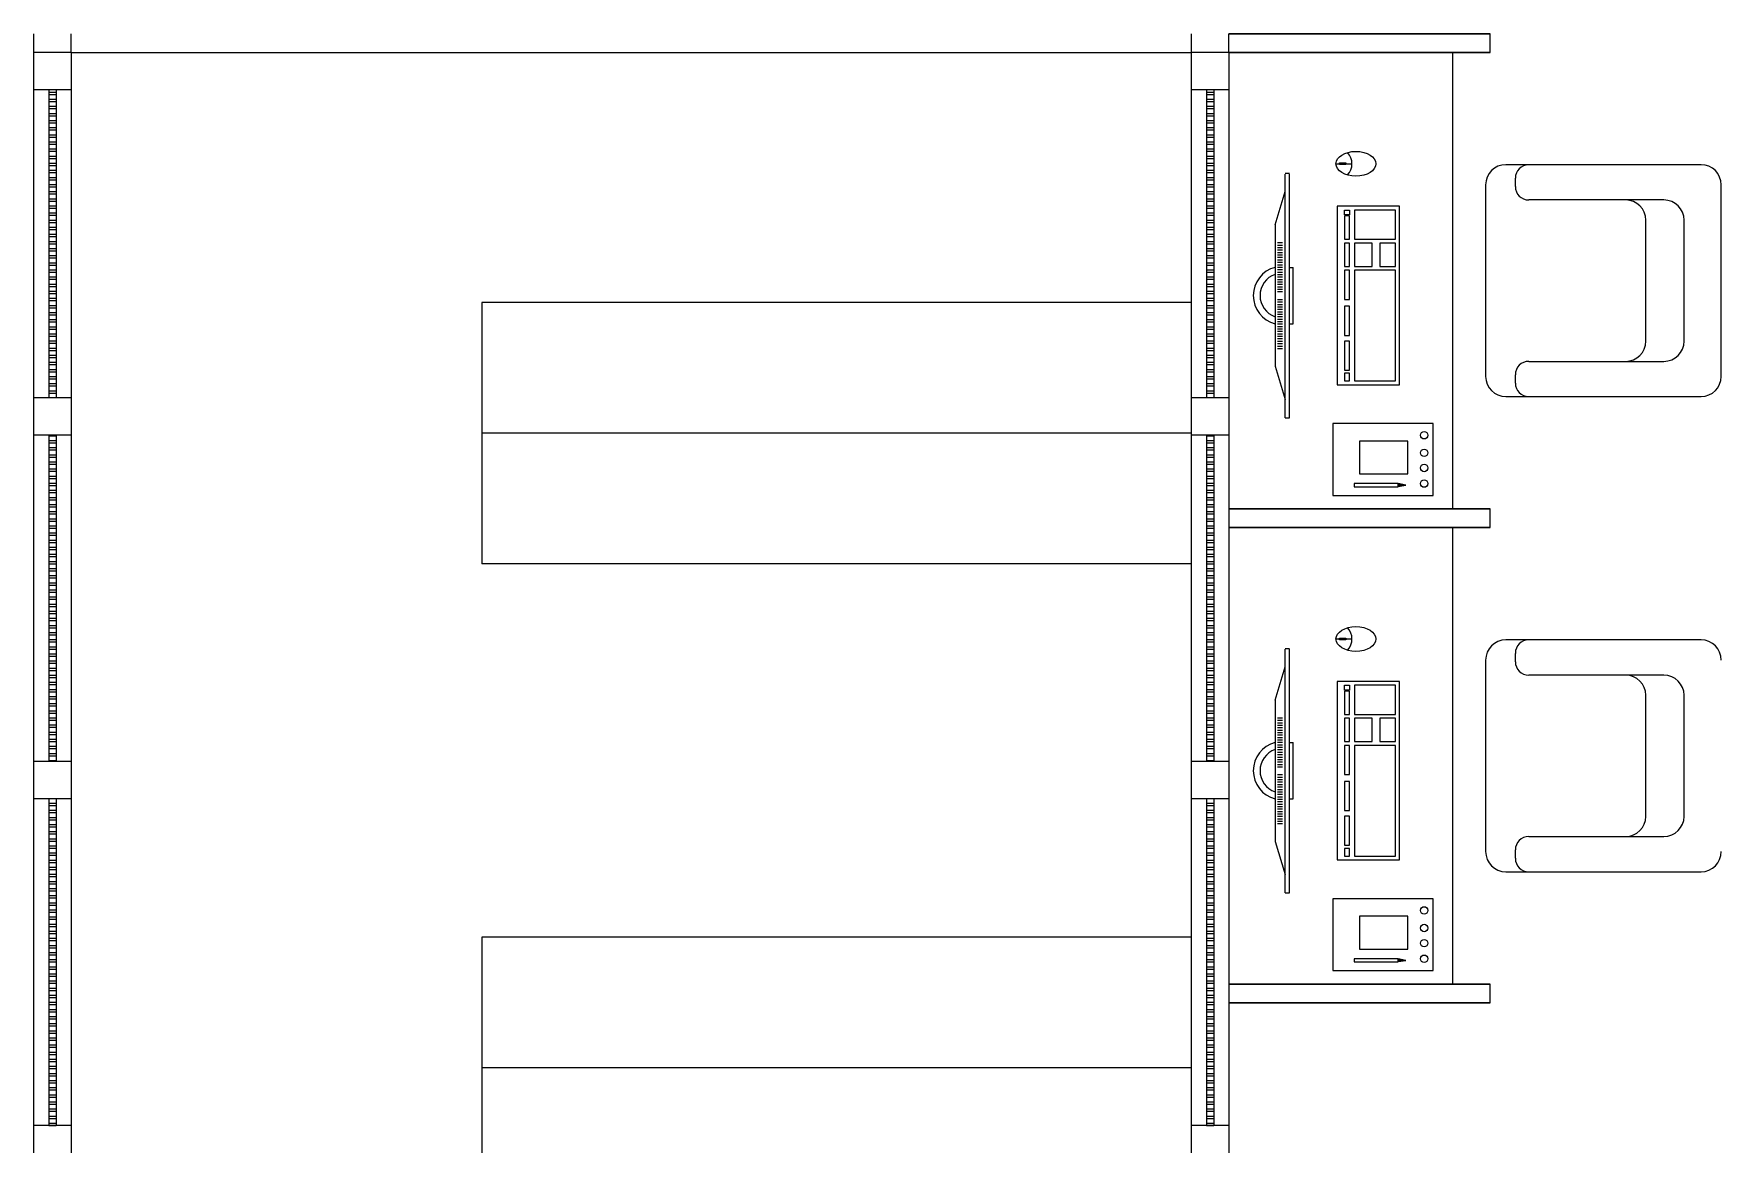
# Model space of a CAD drawing. Header units: millimetres. Extents: x 3409 to 3822, y 896 to 1108.
# Drawn here: x 3702.719 to 3707.237, y 1084.119 to 1087.094 of the extents above; entities that cross this region are included whole.
import ezdxf

# ---------------------------------------------------------------- set-up
doc = ezdxf.new("R2010")
doc.units = ezdxf.units.MM
doc.layers.add('a-epipla', color=8, linetype='Continuous')

msp = doc.modelspace()

# ---------------------------------------------------------------- linework, layer by layer
at = {"layer": 'a-epipla'}
for p, q in [((3702.7188, 1087.0441), (3702.7188, 1087.0941)), ((3702.8188, 1087.0441), (3702.8188, 1087.0941)), ((3705.8188, 1087.0441), (3705.8188, 1087.0941)), ((3705.9188, 1087.0941), (3706.6188, 1087.0941)), ((3705.9188, 1087.0941), (3706.6188, 1087.0941)), ((3706.6188, 1087.0941), (3705.9188, 1087.0941)), ((3705.9188, 1087.0441), (3705.9188, 1087.0941)), ((3706.6188, 1087.0441), (3706.6188, 1087.0941)), ((3706.6188, 1087.0441), (3706.6188, 1087.0941)), ((3706.6188, 1087.0441), (3706.6188, 1087.0941)), ((3702.8188, 1087.0441), (3702.7188, 1087.0441)), ((3702.7188, 1086.9441), (3702.7188, 1087.0441)), ((3702.8188, 1087.0441), (3702.8188, 1086.9441)), ((3705.9188, 1087.0441), (3705.8188, 1087.0441)), ((3705.8188, 1086.9441), (3705.8188, 1087.0441)), ((3705.9188, 1087.0441), (3706.6188, 1087.0441)), ((3705.9188, 1087.0441), (3706.6188, 1087.0441)), ((3706.6188, 1087.0441), (3705.9188, 1087.0441)), ((3705.9188, 1087.0441), (3705.9188, 1086.9441)), ((3706.5188, 1085.8211), (3706.5188, 1087.0441)), ((3702.7188, 1086.1191), (3702.7188, 1086.9441)), ((3702.8188, 1086.9441), (3702.7188, 1086.9441)), ((3702.7588, 1086.9441), (3702.7588, 1086.1191)), ((3702.7788, 1086.9441), (3702.7788, 1086.1191)), ((3702.8188, 1086.9441), (3702.8188, 1086.1191)), ((3705.8188, 1086.1191), (3705.8188, 1086.9441)), ((3705.9188, 1086.9441), (3705.8188, 1086.9441)), ((3705.8588, 1086.9441), (3705.8588, 1086.1191)), ((3705.8788, 1086.9441), (3705.8788, 1086.1191)), ((3705.9188, 1086.9441), (3705.9188, 1086.1191)), ((3706.2056, 1086.7457), (3706.2154, 1086.7457)), ((3706.2317, 1086.7457), (3706.2484, 1086.7457)), ((3706.7219, 1086.7431), (3706.6603, 1086.7431)), ((3707.1832, 1086.7431), (3706.7219, 1086.7431)), ((3706.0697, 1086.7203), (3706.0814, 1086.7203)), ((3706.0697, 1086.0651), (3706.0697, 1086.7183)), ((3706.0814, 1086.0651), (3706.0814, 1086.7183)), ((3706.6859, 1086.6848), (3706.6859, 1086.7071)), ((3706.0427, 1086.5822), (3706.0697, 1086.6711)), ((3706.6063, 1086.6891), (3706.6063, 1086.1761)), ((3707.0837, 1086.6488), (3706.7219, 1086.6488)), ((3707.2372, 1086.1761), (3707.2372, 1086.6891)), ((3706.0427, 1086.5822), (3706.0427, 1086.2033)), ((3707.0354, 1086.2704), (3707.0354, 1086.5948)), ((3707.1377, 1086.2704), (3707.1377, 1086.5948)), ((3706.0493, 1086.5345), (3706.0626, 1086.5345)), ((3706.0493, 1086.5279), (3706.0626, 1086.5279)), ((3706.0493, 1086.5214), (3706.0626, 1086.5214)), ((3706.0493, 1086.5148), (3706.0626, 1086.5148)), ((3706.0493, 1086.5082), (3706.0626, 1086.5082)), ((3706.0493, 1086.5017), (3706.0626, 1086.5017)), ((3706.0493, 1086.4951), (3706.0626, 1086.4951)), ((3706.0493, 1086.4885), (3706.0626, 1086.4885)), ((3706.0493, 1086.482), (3706.0626, 1086.482)), ((3706.0493, 1086.4754), (3706.0626, 1086.4754)), ((3706.0493, 1086.4688), (3706.0626, 1086.4688)), ((3706.0814, 1086.4682), (3706.0912, 1086.4682)), ((3706.0912, 1086.3173), (3706.0912, 1086.4682)), ((3706.0493, 1086.4623), (3706.0626, 1086.4623)), ((3706.0493, 1086.4557), (3706.0626, 1086.4557)), ((3706.0493, 1086.4491), (3706.0626, 1086.4491)), ((3706.0493, 1086.4426), (3706.0626, 1086.4426)), ((3706.0493, 1086.436), (3706.0626, 1086.436)), ((3706.0493, 1086.4295), (3706.0626, 1086.4295)), ((3706.0493, 1086.4229), (3706.0626, 1086.4229)), ((3706.0493, 1086.4163), (3706.0626, 1086.4163)), ((3706.0493, 1086.4098), (3706.0626, 1086.4098)), ((3706.0493, 1086.4032), (3706.0626, 1086.4032)), ((3706.0493, 1086.3823), (3706.0626, 1086.3823)), ((3706.0493, 1086.3757), (3706.0626, 1086.3757)), ((3703.9188, 1086.3741), (3703.9188, 1085.6741)), ((3706.0493, 1086.3691), (3706.0626, 1086.3691)), ((3706.0493, 1086.3626), (3706.0626, 1086.3626)), ((3706.0493, 1086.356), (3706.0626, 1086.356)), ((3706.0493, 1086.3494), (3706.0626, 1086.3494)), ((3706.0493, 1086.3429), (3706.0626, 1086.3429)), ((3706.0493, 1086.3363), (3706.0626, 1086.3363)), ((3706.0493, 1086.3298), (3706.0626, 1086.3298)), ((3706.0493, 1086.3232), (3706.0626, 1086.3232)), ((3706.0493, 1086.3166), (3706.0626, 1086.3166)), ((3706.0493, 1086.3101), (3706.0626, 1086.3101)), ((3706.0493, 1086.3035), (3706.0626, 1086.3035)), ((3706.0493, 1086.2969), (3706.0626, 1086.2969)), ((3706.0493, 1086.2904), (3706.0626, 1086.2904)), ((3706.0814, 1086.3173), (3706.0912, 1086.3173)), ((3706.0493, 1086.2838), (3706.0626, 1086.2838)), ((3706.0493, 1086.2772), (3706.0626, 1086.2772)), ((3706.0493, 1086.2707), (3706.0626, 1086.2707)), ((3706.0493, 1086.2641), (3706.0626, 1086.2641)), ((3706.0493, 1086.2575), (3706.0626, 1086.2575)), ((3706.0493, 1086.251), (3706.0626, 1086.251)), ((3706.0427, 1086.2033), (3706.0697, 1086.1144)), ((3706.7219, 1086.2164), (3707.0837, 1086.2164)), ((3706.6859, 1086.1581), (3706.6859, 1086.1804)), ((3702.8188, 1086.1191), (3702.7188, 1086.1191)), ((3702.7188, 1086.0191), (3702.7188, 1086.1191)), ((3702.8188, 1086.1191), (3702.8188, 1086.0191)), ((3705.9188, 1086.1191), (3705.8188, 1086.1191)), ((3705.8188, 1086.0191), (3705.8188, 1086.1191)), ((3705.9188, 1086.1191), (3705.9188, 1086.0191)), ((3706.6603, 1086.1221), (3707.1832, 1086.1221)), ((3706.0697, 1086.0651), (3706.0814, 1086.0651)), ((3702.7188, 1085.1441), (3702.7188, 1086.0191)), ((3702.8188, 1086.0191), (3702.7188, 1086.0191)), ((3702.7588, 1086.0191), (3702.7588, 1085.1441)), ((3702.7788, 1086.0191), (3702.7788, 1085.1441)), ((3702.8188, 1086.0191), (3702.8188, 1085.1441)), ((3705.8188, 1085.1441), (3705.8188, 1086.0191)), ((3705.9188, 1086.0191), (3705.8188, 1086.0191)), ((3705.8588, 1086.0191), (3705.8588, 1085.1441)), ((3705.8788, 1086.0191), (3705.8788, 1085.1441)), ((3705.9188, 1086.0191), (3705.9188, 1085.1441)), ((3706.4658, 1086.0498), (3706.1973, 1086.0498)), ((3706.1973, 1086.0498), (3706.1973, 1085.8574)), ((3706.4658, 1085.8574), (3706.4658, 1086.0498)), ((3706.269, 1086.0026), (3706.269, 1085.9147)), ((3706.3981, 1086.0026), (3706.269, 1086.0026)), ((3706.3981, 1085.9147), (3706.3981, 1086.0026)), ((3706.3725, 1085.889), (3706.2539, 1085.889)), ((3706.2539, 1085.889), (3706.2539, 1085.8805)), ((3706.2539, 1085.8805), (3706.3725, 1085.8805)), ((3706.269, 1085.9147), (3706.3981, 1085.9147)), ((3706.3925, 1085.8847), (3706.3725, 1085.889)), ((3706.3725, 1085.8869), (3706.3725, 1085.889)), ((3706.3725, 1085.8879), (3706.3925, 1085.8847)), ((3706.3725, 1085.8869), (3706.3925, 1085.8847)), ((3706.3725, 1085.8847), (3706.3725, 1085.8869)), ((3706.3725, 1085.8858), (3706.3925, 1085.8847)), ((3706.3725, 1085.8847), (3706.3925, 1085.8847)), ((3706.3925, 1085.8847), (3706.3725, 1085.8805)), ((3706.3925, 1085.8847), (3706.3725, 1085.8826)), ((3706.3725, 1085.8826), (3706.3725, 1085.8847)), ((3706.3725, 1085.8816), (3706.3925, 1085.8847)), ((3706.3725, 1085.8837), (3706.3925, 1085.8847)), ((3706.3725, 1085.8805), (3706.3725, 1085.8826)), ((3706.1973, 1085.8574), (3706.4658, 1085.8574)), ((3705.9188, 1085.8211), (3706.6188, 1085.8211)), ((3705.9188, 1085.8211), (3706.6188, 1085.8211)), ((3706.6188, 1085.8211), (3705.9188, 1085.8211)), ((3706.6188, 1085.7711), (3706.6188, 1085.8211)), ((3706.6188, 1085.7711), (3706.6188, 1085.8211)), ((3706.6188, 1085.7711), (3706.6188, 1085.8211)), ((3705.9188, 1085.7711), (3706.6188, 1085.7711)), ((3705.9188, 1085.7711), (3706.6188, 1085.7711)), ((3706.6188, 1085.7711), (3705.9188, 1085.7711)), ((3706.5188, 1084.5482), (3706.5188, 1085.7711)), ((3706.2056, 1085.4727), (3706.2154, 1085.4727)), ((3706.2317, 1085.4727), (3706.2484, 1085.4727)), ((3706.0697, 1085.4474), (3706.0814, 1085.4474)), ((3706.0697, 1084.7922), (3706.0697, 1085.4454)), ((3706.0814, 1084.7922), (3706.0814, 1085.4454)), ((3706.7219, 1085.4702), (3706.6603, 1085.4702)), ((3706.6859, 1085.4118), (3706.6859, 1085.4342)), ((3707.1832, 1085.4702), (3706.7219, 1085.4702)), ((3706.0427, 1085.3092), (3706.0697, 1085.3981)), ((3706.6063, 1085.4162), (3706.6063, 1084.9031)), ((3707.0837, 1085.3758), (3706.7219, 1085.3758)), ((3706.0427, 1085.3092), (3706.0427, 1084.9303)), ((3707.0354, 1084.9975), (3707.0354, 1085.3218)), ((3707.1377, 1084.9975), (3707.1377, 1085.3218)), ((3706.0493, 1085.2615), (3706.0626, 1085.2615)), ((3706.0493, 1085.255), (3706.0626, 1085.255)), ((3706.0493, 1085.2484), (3706.0626, 1085.2484)), ((3706.0493, 1085.2418), (3706.0626, 1085.2418)), ((3706.0493, 1085.2353), (3706.0626, 1085.2353)), ((3706.0493, 1085.2287), (3706.0626, 1085.2287)), ((3706.0493, 1085.2221), (3706.0626, 1085.2221)), ((3706.0493, 1085.2156), (3706.0626, 1085.2156)), ((3706.0493, 1085.209), (3706.0626, 1085.209)), ((3706.0493, 1085.2024), (3706.0626, 1085.2024)), ((3706.0493, 1085.1959), (3706.0626, 1085.1959)), ((3706.0493, 1085.1893), (3706.0626, 1085.1893)), ((3706.0493, 1085.1828), (3706.0626, 1085.1828)), ((3706.0493, 1085.1762), (3706.0626, 1085.1762)), ((3706.0493, 1085.1696), (3706.0626, 1085.1696)), ((3706.0493, 1085.1631), (3706.0626, 1085.1631)), ((3706.0493, 1085.1565), (3706.0626, 1085.1565)), ((3706.0814, 1085.1953), (3706.0912, 1085.1953)), ((3706.0912, 1085.0443), (3706.0912, 1085.1953)), ((3702.8188, 1085.1441), (3702.7188, 1085.1441)), ((3702.7188, 1085.0441), (3702.7188, 1085.1441)), ((3702.8188, 1085.1441), (3702.8188, 1085.0441)), ((3705.9188, 1085.1441), (3705.8188, 1085.1441)), ((3705.8188, 1085.0441), (3705.8188, 1085.1441)), ((3705.9188, 1085.1441), (3705.9188, 1085.0441)), ((3706.0493, 1085.1499), (3706.0626, 1085.1499)), ((3706.0493, 1085.1434), (3706.0626, 1085.1434)), ((3706.0493, 1085.1368), (3706.0626, 1085.1368)), ((3706.0493, 1085.1302), (3706.0626, 1085.1302)), ((3706.0493, 1085.1093), (3706.0626, 1085.1093)), ((3706.0493, 1085.1028), (3706.0626, 1085.1028)), ((3706.0493, 1085.0962), (3706.0626, 1085.0962)), ((3706.0493, 1085.0896), (3706.0626, 1085.0896)), ((3706.0493, 1085.0831), (3706.0626, 1085.0831)), ((3706.0493, 1085.0765), (3706.0626, 1085.0765)), ((3706.0493, 1085.0699), (3706.0626, 1085.0699)), ((3702.7188, 1084.1691), (3702.7188, 1085.0441)), ((3702.8188, 1085.0441), (3702.7188, 1085.0441)), ((3702.7588, 1085.0441), (3702.7588, 1084.1691)), ((3702.7788, 1085.0441), (3702.7788, 1084.1691)), ((3702.8188, 1085.0441), (3702.8188, 1084.1691)), ((3705.8188, 1084.1691), (3705.8188, 1085.0441)), ((3705.9188, 1085.0441), (3705.8188, 1085.0441)), ((3705.8588, 1085.0441), (3705.8588, 1084.1691)), ((3705.8788, 1085.0441), (3705.8788, 1084.1691)), ((3705.9188, 1085.0441), (3705.9188, 1084.1691)), ((3706.0493, 1085.0634), (3706.0626, 1085.0634)), ((3706.0493, 1085.0568), (3706.0626, 1085.0568)), ((3706.0493, 1085.0502), (3706.0626, 1085.0502)), ((3706.0493, 1085.0437), (3706.0626, 1085.0437)), ((3706.0493, 1085.0371), (3706.0626, 1085.0371)), ((3706.0493, 1085.0305), (3706.0626, 1085.0305)), ((3706.0493, 1085.024), (3706.0626, 1085.024)), ((3706.0814, 1085.0443), (3706.0912, 1085.0443)), ((3706.0493, 1085.0174), (3706.0626, 1085.0174)), ((3706.0493, 1085.0109), (3706.0626, 1085.0109)), ((3706.0493, 1085.0043), (3706.0626, 1085.0043)), ((3706.0493, 1084.9977), (3706.0626, 1084.9977)), ((3706.0493, 1084.9912), (3706.0626, 1084.9912)), ((3706.0493, 1084.9846), (3706.0626, 1084.9846)), ((3706.0493, 1084.978), (3706.0626, 1084.978)), ((3706.0427, 1084.9303), (3706.0697, 1084.8415)), ((3706.7219, 1084.9435), (3707.0837, 1084.9435)), ((3706.6859, 1084.8851), (3706.6859, 1084.9075)), ((3706.6603, 1084.8491), (3707.1832, 1084.8491)), ((3706.0697, 1084.7922), (3706.0814, 1084.7922)), ((3706.4658, 1084.7769), (3706.1973, 1084.7769)), ((3706.1973, 1084.7769), (3706.1973, 1084.5844)), ((3706.4658, 1084.5844), (3706.4658, 1084.7769)), ((3706.269, 1084.7297), (3706.269, 1084.6418)), ((3706.3981, 1084.7297), (3706.269, 1084.7297)), ((3706.3981, 1084.6418), (3706.3981, 1084.7297)), ((3703.9188, 1084.6741), (3703.9188, 1083.9741)), ((3706.3725, 1084.616), (3706.2539, 1084.616)), ((3706.2539, 1084.616), (3706.2539, 1084.6076)), ((3706.269, 1084.6418), (3706.3981, 1084.6418)), ((3706.3925, 1084.6118), (3706.3725, 1084.616)), ((3706.3725, 1084.6139), (3706.3725, 1084.616)), ((3706.3725, 1084.615), (3706.3925, 1084.6118)), ((3706.3725, 1084.6139), (3706.3925, 1084.6118)), ((3706.3725, 1084.6118), (3706.3725, 1084.6139)), ((3706.3725, 1084.6128), (3706.3925, 1084.6118)), ((3706.1973, 1084.5844), (3706.4658, 1084.5844)), ((3706.2539, 1084.6076), (3706.3725, 1084.6076)), ((3706.3725, 1084.6118), (3706.3925, 1084.6118)), ((3706.3925, 1084.6118), (3706.3725, 1084.6076)), ((3706.3925, 1084.6118), (3706.3725, 1084.6097)), ((3706.3725, 1084.6097), (3706.3725, 1084.6118)), ((3706.3725, 1084.6086), (3706.3925, 1084.6118)), ((3706.3725, 1084.6107), (3706.3925, 1084.6118)), ((3706.3725, 1084.6076), (3706.3725, 1084.6097)), ((3705.9188, 1084.5482), (3706.6188, 1084.5482)), ((3705.9188, 1084.5482), (3706.6188, 1084.5482)), ((3706.6188, 1084.5482), (3705.9188, 1084.5482)), ((3706.6188, 1084.4982), (3706.6188, 1084.5482)), ((3706.6188, 1084.4982), (3706.6188, 1084.5482)), ((3706.6188, 1084.4982), (3706.6188, 1084.5482)), ((3705.9188, 1084.4982), (3706.6188, 1084.4982)), ((3705.9188, 1084.4982), (3706.6188, 1084.4982)), ((3706.6188, 1084.4982), (3705.9188, 1084.4982)), ((3702.8188, 1084.1691), (3702.7188, 1084.1691)), ((3702.7188, 1084.0691), (3702.7188, 1084.1691)), ((3702.8188, 1084.1691), (3702.8188, 1084.0691)), ((3705.9188, 1084.1691), (3705.8188, 1084.1691)), ((3705.8188, 1084.0691), (3705.8188, 1084.1691)), ((3705.9188, 1084.1691), (3705.9188, 1084.0691))]:
    msp.add_line(p, q, dxfattribs=at)
at = {"layer": 'a-epipla', "linetype": 'Continuous'}
for p, q in [((3702.7588, 1086.9379), (3702.7788, 1086.9379)), ((3702.7588, 1086.9315), (3702.7788, 1086.9315)), ((3702.7588, 1086.9188), (3702.7788, 1086.9188)), ((3705.8588, 1086.9379), (3705.8788, 1086.9379)), ((3705.8588, 1086.9315), (3705.8788, 1086.9315)), ((3705.8588, 1086.9188), (3705.8788, 1086.9188)), ((3702.7588, 1086.9125), (3702.7788, 1086.9125)), ((3702.7588, 1086.8998), (3702.7788, 1086.8998)), ((3702.7588, 1086.8934), (3702.7788, 1086.8934)), ((3702.7588, 1086.8807), (3702.7788, 1086.8807)), ((3702.7588, 1086.8744), (3702.7788, 1086.8744)), ((3705.8588, 1086.9125), (3705.8788, 1086.9125)), ((3705.8588, 1086.8998), (3705.8788, 1086.8998)), ((3705.8588, 1086.8934), (3705.8788, 1086.8934)), ((3705.8588, 1086.8807), (3705.8788, 1086.8807)), ((3705.8588, 1086.8744), (3705.8788, 1086.8744)), ((3702.7588, 1086.8617), (3702.7788, 1086.8617)), ((3702.7588, 1086.8553), (3702.7788, 1086.8553)), ((3702.7588, 1086.8426), (3702.7788, 1086.8426)), ((3702.7588, 1086.8363), (3702.7788, 1086.8363)), ((3705.8588, 1086.8617), (3705.8788, 1086.8617)), ((3705.8588, 1086.8553), (3705.8788, 1086.8553)), ((3705.8588, 1086.8426), (3705.8788, 1086.8426)), ((3705.8588, 1086.8363), (3705.8788, 1086.8363)), ((3702.7588, 1086.8236), (3702.7788, 1086.8236)), ((3702.7588, 1086.8172), (3702.7788, 1086.8172)), ((3702.7588, 1086.8045), (3702.7788, 1086.8045)), ((3702.7588, 1086.7982), (3702.7788, 1086.7982)), ((3702.7588, 1086.7855), (3702.7788, 1086.7855)), ((3705.8588, 1086.8236), (3705.8788, 1086.8236)), ((3705.8588, 1086.8172), (3705.8788, 1086.8172)), ((3705.8588, 1086.8045), (3705.8788, 1086.8045)), ((3705.8588, 1086.7982), (3705.8788, 1086.7982)), ((3705.8588, 1086.7855), (3705.8788, 1086.7855)), ((3702.7588, 1086.7791), (3702.7788, 1086.7791)), ((3702.7588, 1086.7664), (3702.7788, 1086.7664)), ((3702.7588, 1086.7601), (3702.7788, 1086.7601)), ((3702.7588, 1086.7474), (3702.7788, 1086.7474)), ((3702.7588, 1086.741), (3702.7788, 1086.741)), ((3705.8588, 1086.7791), (3705.8788, 1086.7791)), ((3705.8588, 1086.7664), (3705.8788, 1086.7664)), ((3705.8588, 1086.7601), (3705.8788, 1086.7601)), ((3705.8588, 1086.7474), (3705.8788, 1086.7474)), ((3705.8588, 1086.741), (3705.8788, 1086.741)), ((3702.7588, 1086.7283), (3702.7788, 1086.7283)), ((3702.7588, 1086.722), (3702.7788, 1086.722)), ((3702.7588, 1086.7093), (3702.7788, 1086.7093)), ((3702.7588, 1086.7029), (3702.7788, 1086.7029)), ((3705.8588, 1086.7283), (3705.8788, 1086.7283)), ((3705.8588, 1086.722), (3705.8788, 1086.722)), ((3705.8588, 1086.7093), (3705.8788, 1086.7093)), ((3705.8588, 1086.7029), (3705.8788, 1086.7029)), ((3702.7588, 1086.6902), (3702.7788, 1086.6902)), ((3702.7588, 1086.6839), (3702.7788, 1086.6839)), ((3702.7588, 1086.6712), (3702.7788, 1086.6712)), ((3702.7588, 1086.6648), (3702.7788, 1086.6648)), ((3702.7588, 1086.6521), (3702.7788, 1086.6521)), ((3702.7588, 1086.6458), (3702.7788, 1086.6458)), ((3705.8588, 1086.6902), (3705.8788, 1086.6902)), ((3705.8588, 1086.6839), (3705.8788, 1086.6839)), ((3705.8588, 1086.6712), (3705.8788, 1086.6712)), ((3705.8588, 1086.6648), (3705.8788, 1086.6648)), ((3705.8588, 1086.6521), (3705.8788, 1086.6521)), ((3705.8588, 1086.6458), (3705.8788, 1086.6458)), ((3702.7588, 1086.6331), (3702.7788, 1086.6331)), ((3702.7588, 1086.6267), (3702.7788, 1086.6267)), ((3702.7588, 1086.614), (3702.7788, 1086.614)), ((3702.7588, 1086.6077), (3702.7788, 1086.6077)), ((3705.8588, 1086.6331), (3705.8788, 1086.6331)), ((3705.8588, 1086.6267), (3705.8788, 1086.6267)), ((3705.8588, 1086.614), (3705.8788, 1086.614)), ((3705.8588, 1086.6077), (3705.8788, 1086.6077)), ((3702.7588, 1086.595), (3702.7788, 1086.595)), ((3702.7588, 1086.5886), (3702.7788, 1086.5886)), ((3702.7588, 1086.5759), (3702.7788, 1086.5759)), ((3702.7588, 1086.5696), (3702.7788, 1086.5696)), ((3702.7588, 1086.5569), (3702.7788, 1086.5569)), ((3705.8588, 1086.595), (3705.8788, 1086.595)), ((3705.8588, 1086.5886), (3705.8788, 1086.5886)), ((3705.8588, 1086.5759), (3705.8788, 1086.5759)), ((3705.8588, 1086.5696), (3705.8788, 1086.5696)), ((3705.8588, 1086.5569), (3705.8788, 1086.5569)), ((3702.7588, 1086.5505), (3702.7788, 1086.5505)), ((3702.7588, 1086.5378), (3702.7788, 1086.5378)), ((3702.7588, 1086.5315), (3702.7788, 1086.5315)), ((3702.7588, 1086.5188), (3702.7788, 1086.5188)), ((3702.7588, 1086.5124), (3702.7788, 1086.5124)), ((3705.8588, 1086.5505), (3705.8788, 1086.5505)), ((3705.8588, 1086.5378), (3705.8788, 1086.5378)), ((3705.8588, 1086.5315), (3705.8788, 1086.5315)), ((3705.8588, 1086.5188), (3705.8788, 1086.5188)), ((3705.8588, 1086.5124), (3705.8788, 1086.5124)), ((3702.7588, 1086.4997), (3702.7788, 1086.4997)), ((3702.7588, 1086.4934), (3702.7788, 1086.4934)), ((3702.7588, 1086.4807), (3702.7788, 1086.4807)), ((3702.7588, 1086.4743), (3702.7788, 1086.4743)), ((3705.8588, 1086.4997), (3705.8788, 1086.4997)), ((3705.8588, 1086.4934), (3705.8788, 1086.4934)), ((3705.8588, 1086.4807), (3705.8788, 1086.4807)), ((3705.8588, 1086.4743), (3705.8788, 1086.4743)), ((3702.7588, 1086.4616), (3702.7788, 1086.4616)), ((3702.7588, 1086.4553), (3702.7788, 1086.4553)), ((3702.7588, 1086.4426), (3702.7788, 1086.4426)), ((3702.7588, 1086.4362), (3702.7788, 1086.4362)), ((3702.7588, 1086.4235), (3702.7788, 1086.4235)), ((3705.8588, 1086.4616), (3705.8788, 1086.4616)), ((3705.8588, 1086.4553), (3705.8788, 1086.4553)), ((3705.8588, 1086.4426), (3705.8788, 1086.4426)), ((3705.8588, 1086.4362), (3705.8788, 1086.4362)), ((3705.8588, 1086.4235), (3705.8788, 1086.4235)), ((3702.7588, 1086.4172), (3702.7788, 1086.4172)), ((3702.7588, 1086.4045), (3702.7788, 1086.4045)), ((3702.7588, 1086.3981), (3702.7788, 1086.3981)), ((3702.7588, 1086.3854), (3702.7788, 1086.3854)), ((3702.7588, 1086.3791), (3702.7788, 1086.3791)), ((3705.8588, 1086.4172), (3705.8788, 1086.4172)), ((3705.8588, 1086.4045), (3705.8788, 1086.4045)), ((3705.8588, 1086.3981), (3705.8788, 1086.3981)), ((3705.8588, 1086.3854), (3705.8788, 1086.3854)), ((3705.8588, 1086.3791), (3705.8788, 1086.3791)), ((3702.7588, 1086.3664), (3702.7788, 1086.3664)), ((3702.7588, 1086.36), (3702.7788, 1086.36)), ((3702.7588, 1086.3473), (3702.7788, 1086.3473)), ((3702.7588, 1086.341), (3702.7788, 1086.341)), ((3705.8588, 1086.3664), (3705.8788, 1086.3664)), ((3705.8588, 1086.36), (3705.8788, 1086.36)), ((3705.8588, 1086.3473), (3705.8788, 1086.3473)), ((3705.8588, 1086.341), (3705.8788, 1086.341)), ((3702.7588, 1086.3283), (3702.7788, 1086.3283)), ((3702.7588, 1086.3219), (3702.7788, 1086.3219)), ((3702.7588, 1086.3092), (3702.7788, 1086.3092)), ((3702.7588, 1086.3029), (3702.7788, 1086.3029)), ((3702.7588, 1086.2902), (3702.7788, 1086.2902)), ((3705.8588, 1086.3283), (3705.8788, 1086.3283)), ((3705.8588, 1086.3219), (3705.8788, 1086.3219)), ((3705.8588, 1086.3092), (3705.8788, 1086.3092)), ((3705.8588, 1086.3029), (3705.8788, 1086.3029)), ((3705.8588, 1086.2902), (3705.8788, 1086.2902)), ((3702.7588, 1086.2838), (3702.7788, 1086.2838)), ((3702.7588, 1086.2711), (3702.7788, 1086.2711)), ((3702.7588, 1086.2648), (3702.7788, 1086.2648)), ((3702.7588, 1086.2521), (3702.7788, 1086.2521)), ((3702.7588, 1086.2457), (3702.7788, 1086.2457)), ((3705.8588, 1086.2838), (3705.8788, 1086.2838)), ((3705.8588, 1086.2711), (3705.8788, 1086.2711)), ((3705.8588, 1086.2648), (3705.8788, 1086.2648)), ((3705.8588, 1086.2521), (3705.8788, 1086.2521)), ((3705.8588, 1086.2457), (3705.8788, 1086.2457)), ((3702.7588, 1086.233), (3702.7788, 1086.233)), ((3702.7588, 1086.2267), (3702.7788, 1086.2267)), ((3702.7588, 1086.214), (3702.7788, 1086.214)), ((3702.7588, 1086.2076), (3702.7788, 1086.2076)), ((3702.7588, 1086.1949), (3702.7788, 1086.1949)), ((3705.8588, 1086.233), (3705.8788, 1086.233)), ((3705.8588, 1086.2267), (3705.8788, 1086.2267)), ((3705.8588, 1086.214), (3705.8788, 1086.214)), ((3705.8588, 1086.2076), (3705.8788, 1086.2076)), ((3705.8588, 1086.1949), (3705.8788, 1086.1949)), ((3702.7588, 1086.1886), (3702.7788, 1086.1886)), ((3702.7588, 1086.1759), (3702.7788, 1086.1759)), ((3702.7588, 1086.1695), (3702.7788, 1086.1695)), ((3702.7588, 1086.1568), (3702.7788, 1086.1568)), ((3702.7588, 1086.1505), (3702.7788, 1086.1505)), ((3705.8588, 1086.1886), (3705.8788, 1086.1886)), ((3705.8588, 1086.1759), (3705.8788, 1086.1759)), ((3705.8588, 1086.1695), (3705.8788, 1086.1695)), ((3705.8588, 1086.1568), (3705.8788, 1086.1568)), ((3705.8588, 1086.1505), (3705.8788, 1086.1505)), ((3702.7588, 1086.1378), (3702.7788, 1086.1378)), ((3702.7588, 1086.1314), (3702.7788, 1086.1314)), ((3705.8588, 1086.1378), (3705.8788, 1086.1378)), ((3705.8588, 1086.1314), (3705.8788, 1086.1314)), ((3702.7588, 1086.0171), (3702.7788, 1086.0171)), ((3705.8588, 1086.0171), (3705.8788, 1086.0171)), ((3702.7588, 1086.0044), (3702.7788, 1086.0044)), ((3702.7588, 1085.9981), (3702.7788, 1085.9981)), ((3702.7588, 1085.9854), (3702.7788, 1085.9854)), ((3702.7588, 1085.979), (3702.7788, 1085.979)), ((3705.8588, 1086.0044), (3705.8788, 1086.0044)), ((3705.8588, 1085.9981), (3705.8788, 1085.9981)), ((3705.8588, 1085.9854), (3705.8788, 1085.9854)), ((3705.8588, 1085.979), (3705.8788, 1085.979)), ((3702.7588, 1085.9663), (3702.7788, 1085.9663)), ((3702.7588, 1085.96), (3702.7788, 1085.96)), ((3702.7588, 1085.9473), (3702.7788, 1085.9473)), ((3702.7588, 1085.9409), (3702.7788, 1085.9409)), ((3702.7588, 1085.9282), (3702.7788, 1085.9282)), ((3705.8588, 1085.9663), (3705.8788, 1085.9663)), ((3705.8588, 1085.96), (3705.8788, 1085.96)), ((3705.8588, 1085.9473), (3705.8788, 1085.9473)), ((3705.8588, 1085.9409), (3705.8788, 1085.9409)), ((3705.8588, 1085.9282), (3705.8788, 1085.9282)), ((3702.7588, 1085.9219), (3702.7788, 1085.9219)), ((3702.7588, 1085.9092), (3702.7788, 1085.9092)), ((3702.7588, 1085.9028), (3702.7788, 1085.9028)), ((3702.7588, 1085.8901), (3702.7788, 1085.8901)), ((3702.7588, 1085.8838), (3702.7788, 1085.8838)), ((3705.8588, 1085.9219), (3705.8788, 1085.9219)), ((3705.8588, 1085.9092), (3705.8788, 1085.9092)), ((3705.8588, 1085.9028), (3705.8788, 1085.9028)), ((3705.8588, 1085.8901), (3705.8788, 1085.8901)), ((3705.8588, 1085.8838), (3705.8788, 1085.8838)), ((3702.7588, 1085.8711), (3702.7788, 1085.8711)), ((3702.7588, 1085.8647), (3702.7788, 1085.8647)), ((3702.7588, 1085.852), (3702.7788, 1085.852)), ((3702.7588, 1085.8457), (3702.7788, 1085.8457)), ((3702.7588, 1085.833), (3702.7788, 1085.833)), ((3705.8588, 1085.8711), (3705.8788, 1085.8711)), ((3705.8588, 1085.8647), (3705.8788, 1085.8647)), ((3705.8588, 1085.852), (3705.8788, 1085.852)), ((3705.8588, 1085.8457), (3705.8788, 1085.8457)), ((3705.8588, 1085.833), (3705.8788, 1085.833)), ((3702.7588, 1085.8266), (3702.7788, 1085.8266)), ((3702.7588, 1085.8139), (3702.7788, 1085.8139)), ((3702.7588, 1085.8076), (3702.7788, 1085.8076)), ((3702.7588, 1085.7949), (3702.7788, 1085.7949)), ((3702.7588, 1085.7885), (3702.7788, 1085.7885)), ((3705.8588, 1085.8266), (3705.8788, 1085.8266)), ((3705.8588, 1085.8139), (3705.8788, 1085.8139)), ((3705.8588, 1085.8076), (3705.8788, 1085.8076)), ((3705.8588, 1085.7949), (3705.8788, 1085.7949)), ((3705.8588, 1085.7885), (3705.8788, 1085.7885)), ((3702.7588, 1085.7758), (3702.7788, 1085.7758)), ((3702.7588, 1085.7695), (3702.7788, 1085.7695)), ((3702.7588, 1085.7568), (3702.7788, 1085.7568)), ((3702.7588, 1085.7504), (3702.7788, 1085.7504)), ((3705.8588, 1085.7758), (3705.8788, 1085.7758)), ((3705.8588, 1085.7695), (3705.8788, 1085.7695)), ((3705.8588, 1085.7568), (3705.8788, 1085.7568)), ((3705.8588, 1085.7504), (3705.8788, 1085.7504)), ((3702.7588, 1085.7377), (3702.7788, 1085.7377)), ((3702.7588, 1085.7314), (3702.7788, 1085.7314)), ((3702.7588, 1085.7187), (3702.7788, 1085.7187)), ((3702.7588, 1085.7123), (3702.7788, 1085.7123)), ((3702.7588, 1085.6996), (3702.7788, 1085.6996)), ((3705.8588, 1085.7377), (3705.8788, 1085.7377)), ((3705.8588, 1085.7314), (3705.8788, 1085.7314)), ((3705.8588, 1085.7187), (3705.8788, 1085.7187)), ((3705.8588, 1085.7123), (3705.8788, 1085.7123)), ((3705.8588, 1085.6996), (3705.8788, 1085.6996)), ((3702.7588, 1085.6933), (3702.7788, 1085.6933)), ((3702.7588, 1085.6806), (3702.7788, 1085.6806)), ((3702.7588, 1085.6742), (3702.7788, 1085.6742)), ((3702.7588, 1085.6615), (3702.7788, 1085.6615)), ((3702.7588, 1085.6552), (3702.7788, 1085.6552)), ((3705.8588, 1085.6933), (3705.8788, 1085.6933)), ((3705.8588, 1085.6806), (3705.8788, 1085.6806)), ((3705.8588, 1085.6742), (3705.8788, 1085.6742)), ((3705.8588, 1085.6615), (3705.8788, 1085.6615)), ((3705.8588, 1085.6552), (3705.8788, 1085.6552)), ((3702.7588, 1085.6425), (3702.7788, 1085.6425)), ((3702.7588, 1085.6361), (3702.7788, 1085.6361)), ((3702.7588, 1085.6234), (3702.7788, 1085.6234)), ((3702.7588, 1085.6171), (3702.7788, 1085.6171)), ((3705.8588, 1085.6425), (3705.8788, 1085.6425)), ((3705.8588, 1085.6361), (3705.8788, 1085.6361)), ((3705.8588, 1085.6234), (3705.8788, 1085.6234)), ((3705.8588, 1085.6171), (3705.8788, 1085.6171)), ((3702.7588, 1085.6044), (3702.7788, 1085.6044)), ((3702.7588, 1085.598), (3702.7788, 1085.598)), ((3702.7588, 1085.5853), (3702.7788, 1085.5853)), ((3702.7588, 1085.579), (3702.7788, 1085.579)), ((3702.7588, 1085.5663), (3702.7788, 1085.5663)), ((3705.8588, 1085.6044), (3705.8788, 1085.6044)), ((3705.8588, 1085.598), (3705.8788, 1085.598)), ((3705.8588, 1085.5853), (3705.8788, 1085.5853)), ((3705.8588, 1085.579), (3705.8788, 1085.579)), ((3705.8588, 1085.5663), (3705.8788, 1085.5663)), ((3702.7588, 1085.5599), (3702.7788, 1085.5599)), ((3702.7588, 1085.5472), (3702.7788, 1085.5472)), ((3702.7588, 1085.5409), (3702.7788, 1085.5409)), ((3702.7588, 1085.5282), (3702.7788, 1085.5282)), ((3702.7588, 1085.5218), (3702.7788, 1085.5218)), ((3705.8588, 1085.5599), (3705.8788, 1085.5599)), ((3705.8588, 1085.5472), (3705.8788, 1085.5472)), ((3705.8588, 1085.5409), (3705.8788, 1085.5409)), ((3705.8588, 1085.5282), (3705.8788, 1085.5282)), ((3705.8588, 1085.5218), (3705.8788, 1085.5218)), ((3702.7588, 1085.5091), (3702.7788, 1085.5091)), ((3702.7588, 1085.5028), (3702.7788, 1085.5028)), ((3702.7588, 1085.4901), (3702.7788, 1085.4901)), ((3702.7588, 1085.4837), (3702.7788, 1085.4837)), ((3702.7588, 1085.471), (3702.7788, 1085.471)), ((3705.8588, 1085.5091), (3705.8788, 1085.5091)), ((3705.8588, 1085.5028), (3705.8788, 1085.5028)), ((3705.8588, 1085.4901), (3705.8788, 1085.4901)), ((3705.8588, 1085.4837), (3705.8788, 1085.4837)), ((3705.8588, 1085.471), (3705.8788, 1085.471)), ((3702.7588, 1085.4647), (3702.7788, 1085.4647)), ((3702.7588, 1085.452), (3702.7788, 1085.452)), ((3702.7588, 1085.4456), (3702.7788, 1085.4456)), ((3702.7588, 1085.4329), (3702.7788, 1085.4329)), ((3702.7588, 1085.4266), (3702.7788, 1085.4266)), ((3705.8588, 1085.4647), (3705.8788, 1085.4647)), ((3705.8588, 1085.452), (3705.8788, 1085.452)), ((3705.8588, 1085.4456), (3705.8788, 1085.4456)), ((3705.8588, 1085.4329), (3705.8788, 1085.4329)), ((3705.8588, 1085.4266), (3705.8788, 1085.4266)), ((3702.7588, 1085.4139), (3702.7788, 1085.4139)), ((3702.7588, 1085.4075), (3702.7788, 1085.4075)), ((3702.7588, 1085.3948), (3702.7788, 1085.3948)), ((3702.7588, 1085.3885), (3702.7788, 1085.3885)), ((3705.8588, 1085.4139), (3705.8788, 1085.4139)), ((3705.8588, 1085.4075), (3705.8788, 1085.4075)), ((3705.8588, 1085.3948), (3705.8788, 1085.3948)), ((3705.8588, 1085.3885), (3705.8788, 1085.3885)), ((3702.7588, 1085.3758), (3702.7788, 1085.3758)), ((3702.7588, 1085.3694), (3702.7788, 1085.3694)), ((3702.7588, 1085.3567), (3702.7788, 1085.3567)), ((3702.7588, 1085.3504), (3702.7788, 1085.3504)), ((3702.7588, 1085.3377), (3702.7788, 1085.3377)), ((3705.8588, 1085.3758), (3705.8788, 1085.3758)), ((3705.8588, 1085.3694), (3705.8788, 1085.3694)), ((3705.8588, 1085.3567), (3705.8788, 1085.3567)), ((3705.8588, 1085.3504), (3705.8788, 1085.3504)), ((3705.8588, 1085.3377), (3705.8788, 1085.3377)), ((3702.7588, 1085.3313), (3702.7788, 1085.3313)), ((3702.7588, 1085.3186), (3702.7788, 1085.3186)), ((3702.7588, 1085.3123), (3702.7788, 1085.3123)), ((3702.7588, 1085.2996), (3702.7788, 1085.2996)), ((3702.7588, 1085.2932), (3702.7788, 1085.2932)), ((3705.8588, 1085.3313), (3705.8788, 1085.3313)), ((3705.8588, 1085.3186), (3705.8788, 1085.3186)), ((3705.8588, 1085.3123), (3705.8788, 1085.3123)), ((3705.8588, 1085.2996), (3705.8788, 1085.2996)), ((3705.8588, 1085.2932), (3705.8788, 1085.2932)), ((3702.7588, 1085.2805), (3702.7788, 1085.2805)), ((3702.7588, 1085.2742), (3702.7788, 1085.2742)), ((3702.7588, 1085.2615), (3702.7788, 1085.2615)), ((3702.7588, 1085.2551), (3702.7788, 1085.2551)), ((3705.8588, 1085.2805), (3705.8788, 1085.2805)), ((3705.8588, 1085.2742), (3705.8788, 1085.2742)), ((3705.8588, 1085.2615), (3705.8788, 1085.2615)), ((3705.8588, 1085.2551), (3705.8788, 1085.2551)), ((3702.7588, 1085.2424), (3702.7788, 1085.2424)), ((3702.7588, 1085.2361), (3702.7788, 1085.2361)), ((3702.7588, 1085.2234), (3702.7788, 1085.2234)), ((3702.7588, 1085.217), (3702.7788, 1085.217)), ((3702.7588, 1085.2043), (3702.7788, 1085.2043)), ((3705.8588, 1085.2424), (3705.8788, 1085.2424)), ((3705.8588, 1085.2361), (3705.8788, 1085.2361)), ((3705.8588, 1085.2234), (3705.8788, 1085.2234)), ((3705.8588, 1085.217), (3705.8788, 1085.217)), ((3705.8588, 1085.2043), (3705.8788, 1085.2043)), ((3702.7588, 1085.198), (3702.7788, 1085.198)), ((3702.7588, 1085.1853), (3702.7788, 1085.1853)), ((3702.7588, 1085.1789), (3702.7788, 1085.1789)), ((3702.7588, 1085.1662), (3702.7788, 1085.1662)), ((3702.7588, 1085.1599), (3702.7788, 1085.1599)), ((3705.8588, 1085.198), (3705.8788, 1085.198)), ((3705.8588, 1085.1853), (3705.8788, 1085.1853)), ((3705.8588, 1085.1789), (3705.8788, 1085.1789)), ((3705.8588, 1085.1662), (3705.8788, 1085.1662)), ((3705.8588, 1085.1599), (3705.8788, 1085.1599)), ((3702.7588, 1085.1472), (3702.7788, 1085.1472)), ((3705.8588, 1085.1472), (3705.8788, 1085.1472)), ((3702.7588, 1085.0329), (3702.7788, 1085.0329)), ((3702.7588, 1085.0265), (3702.7788, 1085.0265)), ((3705.8588, 1085.0329), (3705.8788, 1085.0329)), ((3705.8588, 1085.0265), (3705.8788, 1085.0265)), ((3702.7588, 1085.0138), (3702.7788, 1085.0138)), ((3702.7588, 1085.0075), (3702.7788, 1085.0075)), ((3702.7588, 1084.9948), (3702.7788, 1084.9948)), ((3702.7588, 1084.9884), (3702.7788, 1084.9884)), ((3702.7588, 1084.9757), (3702.7788, 1084.9757)), ((3705.8588, 1085.0138), (3705.8788, 1085.0138)), ((3705.8588, 1085.0075), (3705.8788, 1085.0075)), ((3705.8588, 1084.9948), (3705.8788, 1084.9948)), ((3705.8588, 1084.9884), (3705.8788, 1084.9884)), ((3705.8588, 1084.9757), (3705.8788, 1084.9757)), ((3702.7588, 1084.9694), (3702.7788, 1084.9694)), ((3702.7588, 1084.9567), (3702.7788, 1084.9567)), ((3702.7588, 1084.9503), (3702.7788, 1084.9503)), ((3702.7588, 1084.9376), (3702.7788, 1084.9376)), ((3702.7588, 1084.9313), (3702.7788, 1084.9313)), ((3705.8588, 1084.9694), (3705.8788, 1084.9694)), ((3705.8588, 1084.9567), (3705.8788, 1084.9567)), ((3705.8588, 1084.9503), (3705.8788, 1084.9503)), ((3705.8588, 1084.9376), (3705.8788, 1084.9376)), ((3705.8588, 1084.9313), (3705.8788, 1084.9313)), ((3702.7588, 1084.9186), (3702.7788, 1084.9186)), ((3702.7588, 1084.9122), (3702.7788, 1084.9122)), ((3702.7588, 1084.8995), (3702.7788, 1084.8995)), ((3702.7588, 1084.8932), (3702.7788, 1084.8932)), ((3705.8588, 1084.9186), (3705.8788, 1084.9186)), ((3705.8588, 1084.9122), (3705.8788, 1084.9122)), ((3705.8588, 1084.8995), (3705.8788, 1084.8995)), ((3705.8588, 1084.8932), (3705.8788, 1084.8932)), ((3702.7588, 1084.8805), (3702.7788, 1084.8805)), ((3702.7588, 1084.8741), (3702.7788, 1084.8741)), ((3702.7588, 1084.8614), (3702.7788, 1084.8614)), ((3702.7588, 1084.8551), (3702.7788, 1084.8551)), ((3702.7588, 1084.8424), (3702.7788, 1084.8424)), ((3705.8588, 1084.8805), (3705.8788, 1084.8805)), ((3705.8588, 1084.8741), (3705.8788, 1084.8741)), ((3705.8588, 1084.8614), (3705.8788, 1084.8614)), ((3705.8588, 1084.8551), (3705.8788, 1084.8551)), ((3705.8588, 1084.8424), (3705.8788, 1084.8424)), ((3702.7588, 1084.836), (3702.7788, 1084.836)), ((3702.7588, 1084.8233), (3702.7788, 1084.8233)), ((3702.7588, 1084.817), (3702.7788, 1084.817)), ((3702.7588, 1084.8043), (3702.7788, 1084.8043)), ((3702.7588, 1084.7979), (3702.7788, 1084.7979)), ((3705.8588, 1084.836), (3705.8788, 1084.836)), ((3705.8588, 1084.8233), (3705.8788, 1084.8233)), ((3705.8588, 1084.817), (3705.8788, 1084.817)), ((3705.8588, 1084.8043), (3705.8788, 1084.8043)), ((3705.8588, 1084.7979), (3705.8788, 1084.7979)), ((3702.7588, 1084.7852), (3702.7788, 1084.7852)), ((3702.7588, 1084.7789), (3702.7788, 1084.7789)), ((3702.7588, 1084.7662), (3702.7788, 1084.7662)), ((3702.7588, 1084.7598), (3702.7788, 1084.7598)), ((3705.8588, 1084.7852), (3705.8788, 1084.7852)), ((3705.8588, 1084.7789), (3705.8788, 1084.7789)), ((3705.8588, 1084.7662), (3705.8788, 1084.7662)), ((3705.8588, 1084.7598), (3705.8788, 1084.7598)), ((3702.7588, 1084.7471), (3702.7788, 1084.7471)), ((3702.7588, 1084.7408), (3702.7788, 1084.7408)), ((3702.7588, 1084.7281), (3702.7788, 1084.7281)), ((3702.7588, 1084.7217), (3702.7788, 1084.7217)), ((3702.7588, 1084.709), (3702.7788, 1084.709)), ((3702.7588, 1084.7027), (3702.7788, 1084.7027)), ((3705.8588, 1084.7471), (3705.8788, 1084.7471)), ((3705.8588, 1084.7408), (3705.8788, 1084.7408)), ((3705.8588, 1084.7281), (3705.8788, 1084.7281)), ((3705.8588, 1084.7217), (3705.8788, 1084.7217)), ((3705.8588, 1084.709), (3705.8788, 1084.709)), ((3705.8588, 1084.7027), (3705.8788, 1084.7027)), ((3702.7588, 1084.69), (3702.7788, 1084.69)), ((3702.7588, 1084.6836), (3702.7788, 1084.6836)), ((3702.7588, 1084.6709), (3702.7788, 1084.6709)), ((3702.7588, 1084.6646), (3702.7788, 1084.6646)), ((3705.8588, 1084.69), (3705.8788, 1084.69)), ((3705.8588, 1084.6836), (3705.8788, 1084.6836)), ((3705.8588, 1084.6709), (3705.8788, 1084.6709)), ((3705.8588, 1084.6646), (3705.8788, 1084.6646)), ((3702.7588, 1084.6519), (3702.7788, 1084.6519)), ((3702.7588, 1084.6455), (3702.7788, 1084.6455)), ((3702.7588, 1084.6328), (3702.7788, 1084.6328)), ((3702.7588, 1084.6265), (3702.7788, 1084.6265)), ((3702.7588, 1084.6138), (3702.7788, 1084.6138)), ((3705.8588, 1084.6519), (3705.8788, 1084.6519)), ((3705.8588, 1084.6455), (3705.8788, 1084.6455)), ((3705.8588, 1084.6328), (3705.8788, 1084.6328)), ((3705.8588, 1084.6265), (3705.8788, 1084.6265)), ((3705.8588, 1084.6138), (3705.8788, 1084.6138)), ((3702.7588, 1084.6074), (3702.7788, 1084.6074)), ((3702.7588, 1084.5947), (3702.7788, 1084.5947)), ((3702.7588, 1084.5884), (3702.7788, 1084.5884)), ((3702.7588, 1084.5757), (3702.7788, 1084.5757)), ((3702.7588, 1084.5693), (3702.7788, 1084.5693)), ((3705.8588, 1084.6074), (3705.8788, 1084.6074)), ((3705.8588, 1084.5947), (3705.8788, 1084.5947)), ((3705.8588, 1084.5884), (3705.8788, 1084.5884)), ((3705.8588, 1084.5757), (3705.8788, 1084.5757)), ((3705.8588, 1084.5693), (3705.8788, 1084.5693)), ((3702.7588, 1084.5566), (3702.7788, 1084.5566)), ((3702.7588, 1084.5503), (3702.7788, 1084.5503)), ((3702.7588, 1084.5376), (3702.7788, 1084.5376)), ((3702.7588, 1084.5312), (3702.7788, 1084.5312)), ((3705.8588, 1084.5566), (3705.8788, 1084.5566)), ((3705.8588, 1084.5503), (3705.8788, 1084.5503)), ((3705.8588, 1084.5376), (3705.8788, 1084.5376)), ((3705.8588, 1084.5312), (3705.8788, 1084.5312)), ((3702.7588, 1084.5185), (3702.7788, 1084.5185)), ((3702.7588, 1084.5122), (3702.7788, 1084.5122)), ((3702.7588, 1084.4995), (3702.7788, 1084.4995)), ((3702.7588, 1084.4931), (3702.7788, 1084.4931)), ((3702.7588, 1084.4804), (3702.7788, 1084.4804)), ((3705.8588, 1084.5185), (3705.8788, 1084.5185)), ((3705.8588, 1084.5122), (3705.8788, 1084.5122)), ((3705.8588, 1084.4995), (3705.8788, 1084.4995)), ((3705.8588, 1084.4931), (3705.8788, 1084.4931)), ((3705.8588, 1084.4804), (3705.8788, 1084.4804)), ((3702.7588, 1084.4741), (3702.7788, 1084.4741)), ((3702.7588, 1084.4614), (3702.7788, 1084.4614)), ((3702.7588, 1084.455), (3702.7788, 1084.455)), ((3702.7588, 1084.4423), (3702.7788, 1084.4423)), ((3702.7588, 1084.436), (3702.7788, 1084.436)), ((3705.8588, 1084.4741), (3705.8788, 1084.4741)), ((3705.8588, 1084.4614), (3705.8788, 1084.4614)), ((3705.8588, 1084.455), (3705.8788, 1084.455)), ((3705.8588, 1084.4423), (3705.8788, 1084.4423)), ((3705.8588, 1084.436), (3705.8788, 1084.436)), ((3702.7588, 1084.4233), (3702.7788, 1084.4233)), ((3702.7588, 1084.4169), (3702.7788, 1084.4169)), ((3702.7588, 1084.4042), (3702.7788, 1084.4042)), ((3702.7588, 1084.3979), (3702.7788, 1084.3979)), ((3705.8588, 1084.4233), (3705.8788, 1084.4233)), ((3705.8588, 1084.4169), (3705.8788, 1084.4169)), ((3705.8588, 1084.4042), (3705.8788, 1084.4042)), ((3705.8588, 1084.3979), (3705.8788, 1084.3979)), ((3702.7588, 1084.3852), (3702.7788, 1084.3852)), ((3702.7588, 1084.3788), (3702.7788, 1084.3788)), ((3702.7588, 1084.3661), (3702.7788, 1084.3661)), ((3702.7588, 1084.3598), (3702.7788, 1084.3598)), ((3702.7588, 1084.3471), (3702.7788, 1084.3471)), ((3705.8588, 1084.3852), (3705.8788, 1084.3852)), ((3705.8588, 1084.3788), (3705.8788, 1084.3788)), ((3705.8588, 1084.3661), (3705.8788, 1084.3661)), ((3705.8588, 1084.3598), (3705.8788, 1084.3598)), ((3705.8588, 1084.3471), (3705.8788, 1084.3471)), ((3702.7588, 1084.3407), (3702.7788, 1084.3407)), ((3702.7588, 1084.328), (3702.7788, 1084.328)), ((3702.7588, 1084.3217), (3702.7788, 1084.3217)), ((3702.7588, 1084.309), (3702.7788, 1084.309)), ((3702.7588, 1084.3026), (3702.7788, 1084.3026)), ((3705.8588, 1084.3407), (3705.8788, 1084.3407)), ((3705.8588, 1084.328), (3705.8788, 1084.328)), ((3705.8588, 1084.3217), (3705.8788, 1084.3217)), ((3705.8588, 1084.309), (3705.8788, 1084.309)), ((3705.8588, 1084.3026), (3705.8788, 1084.3026)), ((3702.7588, 1084.2899), (3702.7788, 1084.2899)), ((3702.7588, 1084.2836), (3702.7788, 1084.2836)), ((3702.7588, 1084.2709), (3702.7788, 1084.2709)), ((3702.7588, 1084.2645), (3702.7788, 1084.2645)), ((3702.7588, 1084.2518), (3702.7788, 1084.2518)), ((3705.8588, 1084.2899), (3705.8788, 1084.2899)), ((3705.8588, 1084.2836), (3705.8788, 1084.2836)), ((3705.8588, 1084.2709), (3705.8788, 1084.2709)), ((3705.8588, 1084.2645), (3705.8788, 1084.2645)), ((3705.8588, 1084.2518), (3705.8788, 1084.2518)), ((3702.7588, 1084.2455), (3702.7788, 1084.2455)), ((3702.7588, 1084.2328), (3702.7788, 1084.2328)), ((3702.7588, 1084.2264), (3702.7788, 1084.2264)), ((3702.7588, 1084.2137), (3702.7788, 1084.2137)), ((3702.7588, 1084.2074), (3702.7788, 1084.2074)), ((3705.8588, 1084.2455), (3705.8788, 1084.2455)), ((3705.8588, 1084.2328), (3705.8788, 1084.2328)), ((3705.8588, 1084.2264), (3705.8788, 1084.2264)), ((3705.8588, 1084.2137), (3705.8788, 1084.2137)), ((3705.8588, 1084.2074), (3705.8788, 1084.2074)), ((3702.7588, 1084.1947), (3702.7788, 1084.1947)), ((3702.7588, 1084.1883), (3702.7788, 1084.1883)), ((3702.7588, 1084.1756), (3702.7788, 1084.1756)), ((3702.7588, 1084.1693), (3702.7788, 1084.1693)), ((3705.8588, 1084.1947), (3705.8788, 1084.1947)), ((3705.8588, 1084.1883), (3705.8788, 1084.1883)), ((3705.8588, 1084.1756), (3705.8788, 1084.1756)), ((3705.8588, 1084.1693), (3705.8788, 1084.1693))]:
    msp.add_line(p, q, dxfattribs=at)
at = {"layer": 'a-epipla'}
for points in [[(3702.8188, 1087.0441), (3705.8188, 1087.0441)], [(3705.8188, 1086.3741), (3703.9188, 1086.3741)], [(3705.8188, 1086.0241), (3703.9188, 1086.0241)], [(3705.8188, 1085.6741), (3703.9188, 1085.6741)], [(3705.8188, 1084.6741), (3703.9188, 1084.6741)], [(3705.8188, 1084.3241), (3703.9188, 1084.3241)]]:
    msp.add_lwpolyline(points, dxfattribs=at)
for points in [[(3706.2154, 1086.7434), (3706.2154, 1086.7479), (3706.2317, 1086.7479), (3706.2317, 1086.7434)], [(3706.3753, 1086.1535), (3706.3753, 1086.6319), (3706.2089, 1086.6319), (3706.2089, 1086.1535)], [(3706.2284, 1086.6086), (3706.2284, 1086.6215), (3706.2422, 1086.6215), (3706.2422, 1086.6086)], [(3706.2422, 1086.5435), (3706.2422, 1086.6059), (3706.2284, 1086.6059), (3706.2284, 1086.5435)], [(3706.3649, 1086.5435), (3706.3649, 1086.6215), (3706.2555, 1086.6215), (3706.2555, 1086.5435)], [(3706.2422, 1086.4707), (3706.2422, 1086.5331), (3706.2284, 1086.5331), (3706.2284, 1086.4707)], [(3706.3025, 1086.4707), (3706.3025, 1086.5331), (3706.2555, 1086.5331), (3706.2555, 1086.4707)], [(3706.3649, 1086.4707), (3706.3649, 1086.5331), (3706.3233, 1086.5331), (3706.3233, 1086.4707)], [(3706.2422, 1086.3823), (3706.2422, 1086.4603), (3706.2284, 1086.4603), (3706.2284, 1086.3823)], [(3706.3649, 1086.1639), (3706.3649, 1086.4603), (3706.2555, 1086.4603), (3706.2555, 1086.1639)], [(3706.2422, 1086.2859), (3706.2422, 1086.3639), (3706.2284, 1086.3639), (3706.2284, 1086.2859)], [(3706.2422, 1086.1928), (3706.2422, 1086.2708), (3706.2284, 1086.2708), (3706.2284, 1086.1928)], [(3706.2422, 1086.1639), (3706.2422, 1086.1847), (3706.2284, 1086.1847), (3706.2284, 1086.1639)], [(3706.2154, 1085.4704), (3706.2154, 1085.475), (3706.2317, 1085.475), (3706.2317, 1085.4704)], [(3706.3753, 1084.8806), (3706.3753, 1085.359), (3706.2089, 1085.359), (3706.2089, 1084.8806)], [(3706.2284, 1085.3357), (3706.2284, 1085.3486), (3706.2422, 1085.3486), (3706.2422, 1085.3357)], [(3706.3649, 1085.2706), (3706.3649, 1085.3486), (3706.2555, 1085.3486), (3706.2555, 1085.2706)], [(3706.2422, 1085.2706), (3706.2422, 1085.333), (3706.2284, 1085.333), (3706.2284, 1085.2706)], [(3706.2422, 1085.1978), (3706.2422, 1085.2602), (3706.2284, 1085.2602), (3706.2284, 1085.1978)], [(3706.3025, 1085.1978), (3706.3025, 1085.2602), (3706.2555, 1085.2602), (3706.2555, 1085.1978)], [(3706.3649, 1085.1978), (3706.3649, 1085.2602), (3706.3233, 1085.2602), (3706.3233, 1085.1978)], [(3706.2422, 1085.1094), (3706.2422, 1085.1874), (3706.2284, 1085.1874), (3706.2284, 1085.1094)], [(3706.3649, 1084.891), (3706.3649, 1085.1874), (3706.2555, 1085.1874), (3706.2555, 1084.891)], [(3706.2422, 1085.013), (3706.2422, 1085.091), (3706.2284, 1085.091), (3706.2284, 1085.013)], [(3706.2422, 1084.9199), (3706.2422, 1084.9979), (3706.2284, 1084.9979), (3706.2284, 1084.9199)], [(3706.2422, 1084.891), (3706.2422, 1084.9118), (3706.2284, 1084.9118), (3706.2284, 1084.891)]]:
    msp.add_lwpolyline(points, close=True, dxfattribs=at)
for centre in [(3706.4417, 1086.0185), (3706.4417, 1085.9714), (3706.4417, 1085.9308), (3706.4417, 1085.889), (3706.4417, 1084.7455), (3706.4417, 1084.6984), (3706.4417, 1084.6578), (3706.4417, 1084.616)]:
    msp.add_circle(centre, 0.01, dxfattribs=at)
for centre, radius, start, end in [((3706.2056, 1086.7457), 0.0428, 315.5151, 44.4849), ((3706.6603, 1086.6891), 0.054, 90, 180), ((3706.7219, 1086.7071), 0.036, 90, 180), ((3707.1832, 1086.6891), 0.054, 360, 90), ((3706.7219, 1086.6848), 0.036, 180, 270), ((3706.9814, 1086.5948), 0.054, 0, 90), ((3707.0837, 1086.5948), 0.054, 0, 90), ((3706.0622, 1086.3927), 0.078, 104.4953, 255.5047), ((3706.0622, 1086.3927), 0.06, 108.9765, 251.0235), ((3706.9814, 1086.2704), 0.054, 270, 360), ((3707.0837, 1086.2704), 0.054, 270, 360), ((3706.7219, 1086.1804), 0.036, 90, 180), ((3706.6603, 1086.1761), 0.054, 180, 270), ((3706.7219, 1086.1581), 0.036, 180, 270), ((3707.1832, 1086.1761), 0.054, 270, 360), ((3706.2056, 1085.4727), 0.0428, 315.5151, 44.4849), ((3706.6603, 1085.4162), 0.054, 90, 180), ((3706.7219, 1085.4342), 0.036, 90, 180), ((3707.1832, 1085.4162), 0.054, 360, 90), ((3706.7219, 1085.4118), 0.036, 180, 270), ((3706.9814, 1085.3218), 0.054, 0, 90), ((3707.0837, 1085.3218), 0.054, 0, 90), ((3706.0622, 1085.1198), 0.078, 104.4953, 255.5047), ((3706.0622, 1085.1198), 0.06, 108.9765, 251.0235), ((3706.9814, 1084.9975), 0.054, 270, 360), ((3707.0837, 1084.9975), 0.054, 270, 360), ((3706.7219, 1084.9075), 0.036, 90, 180), ((3706.6603, 1084.9031), 0.054, 180, 270), ((3706.7219, 1084.8851), 0.036, 180, 270), ((3707.1832, 1084.9031), 0.054, 270, 360)]:
    msp.add_arc(centre, radius, start, end, dxfattribs=at)
for centre in [(3706.259, 1086.7457), (3706.259, 1085.4727)]:
    msp.add_ellipse(centre, major_axis=(-0.0534, 0), ratio=0.620987, dxfattribs=at)

doc.saveas('drawing.dxf')
